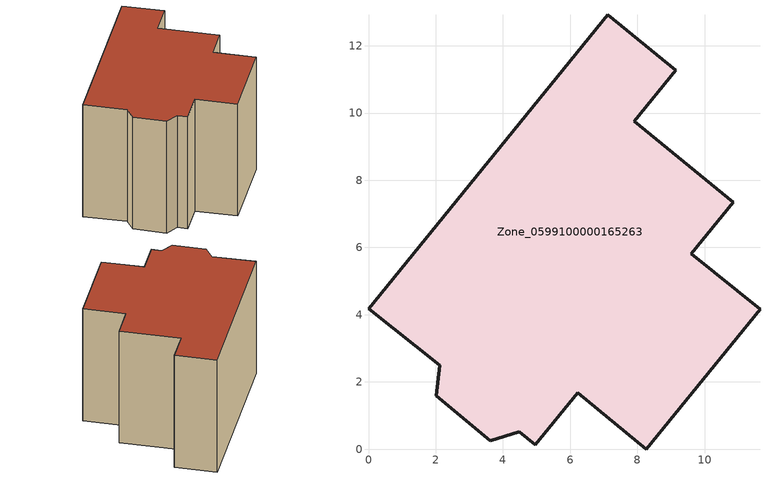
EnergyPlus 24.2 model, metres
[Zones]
Zone_0599100000165263
 floor ground (C_G): 0,4.18 7.12,12.92 9.15,11.27 7.91,9.75 10.85,7.35 9.61,5.82 11.65,4.16 8.27,0 6.22,1.67 4.96,0.13 4.48,0.52 3.63,0.25 2.02,1.59 2.12,2.49 z0
 wall outside (C_F): 7.12,12.92 0,4.18 2.12,2.49 2.02,1.59 3.63,0.25 4.48,0.52 4.96,0.13 6.22,1.67 8.27,0 11.65,4.16 9.61,5.82 10.85,7.35 7.91,9.75 9.15,11.27 7.12,12.92 z0:7.91
 roof outside (C_R): 6.22,1.67 8.27,0 11.65,4.16 9.61,5.82 10.85,7.35 7.91,9.75 9.15,11.27 7.12,12.92 0,4.18 2.12,2.49 2.02,1.59 3.63,0.25 4.48,0.52 4.96,0.13 z7.91
[BUILDING]
Pand.0599100000165263: North Axis=0; Terrain=City; Loads Convergence Tolerance Value=0.04; Temperature Convergence Tolerance Value=0.4; Solar Distribution=FullExterior; Maximum Number of Warmup Days=25; Minimum Number of Warmup Days=1
[Site:Location]
Rotterdam.The.Hague.AP_ZH_NLD Design_Conditions: Latitude=51.96; Longitude=4.45; Time Zone=1; Elevation=-4.5
[SITE:GROUNDTEMPERATURE:BUILDINGSURFACE]
18, 18, 18, 18, 18, 18, 18, 18, 18, 18, 18, 18
[MATERIAL] Thermal Absorptance=0.9; Solar Absorptance=0.7; Visible Absorptance=0.7
Name | Roughness | Thickness | Conductivity | Density | Specific Heat
G.D.1965 | MediumSmooth | 0.15 | 1 | 540 | 1210
F.D.1965 | Rough | 0.3 | 0.857143 | 1920 | 840
R.D.1965 | MediumRough | 0.2 | 0.08 | 1500 | 1000
[CONSTRUCTION]
C_G: G.D.1965
C_F: F.D.1965
C_R: R.D.1965
[ZONE]
Zone_0599100000165263: Type=1; Multiplier=1; Ceiling Height=Autocalculate; Volume=Autocalculate; Floor Area=autocalculate; Part of Total Floor Area=Yes
[ZONEINFILTRATION:DESIGNFLOWRATE]
Infil_Zone_0599100000165263: Zone or ZoneList or Space or SpaceList=Zone_0599100000165263; Schedule=AlwaysOn; Design Flow Rate Calculation Method=Flow/Area; Flow Rate per Floor Area=0.0042; Constant Term Coefficient=1; Temperature Term Coefficient=0; Velocity Term Coefficient=0; Velocity Squared Term Coefficient=0
[HVACTEMPLATE:ZONE:IDEALLOADSAIRSYSTEM]
Zone_0599100000165263: Maximum Heating Supply Air Temperature=50; Minimum Cooling Supply Air Temperature=13; Maximum Heating Supply Air Humidity Ratio=0.0156; Minimum Cooling Supply Air Humidity Ratio=0.0077; Heating Limit=NoLimit; Cooling Limit=NoLimit; Dehumidification Control Type=ConstantSensibleHeatRatio; Cooling Sensible Heat Ratio=0.7; Dehumidification Setpoint=60; Humidification Control Type=None; Humidification Setpoint=30; Outdoor Air Method=None; Outdoor Air Flow Rate per Person=0.00944; Outdoor Air Flow Rate per Zone Floor Area=0; Outdoor Air Flow Rate per Zone=0; Demand Controlled Ventilation Type=None; Outdoor Air Economizer Type=NoEconomizer; Heat Recovery Type=None; Sensible Heat Recovery Effectiveness=0.7; Latent Heat Recovery Effectiveness=0.65
[ZONECONTROL:THERMOSTAT]
ThermostatControl_Zone_0599100000165263: Zone or ZoneList=Zone_0599100000165263; Control Type Schedule=DualSetpointControlType; Control 1=Thermostat_Zone_0599100000165263; Temperature Difference Between Cutout And Setpoint=0
[THERMOSTATSETPOINT:DUALSETPOINT]
Thermostat_Zone_0599100000165263: Heating Setpoint Temperature Schedule=HeatingSetpoint_Zone_0599100000165263; Cooling Setpoint Temperature Schedule=CoolingSetpoint_Zone_0599100000165263
[SCHEDULE:COMPACT]
HeatingSetpoint_Zone_0599100000165263: Through: 12/31, For: AllDays, Until: 24:00, 21
CoolingSetpoint_Zone_0599100000165263: Through: 12/31, For: AllDays, Until: 24:00, 24
DualSetpointControlType: Through: 12/31, For: AllDays, Until: 24:00, 4
AlwaysOn: Through: 12/31, For: AllDays, Until: 24:00, 1
